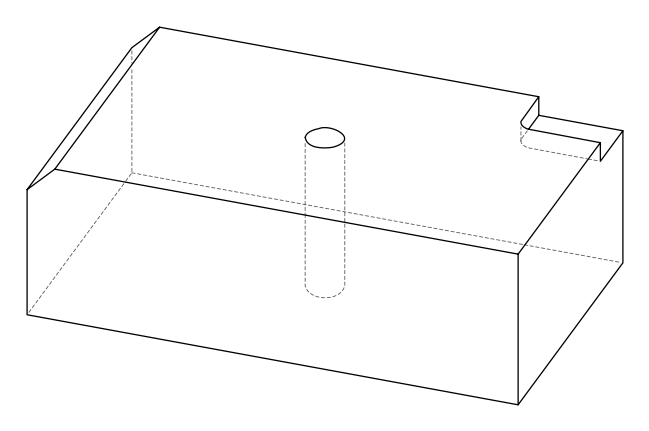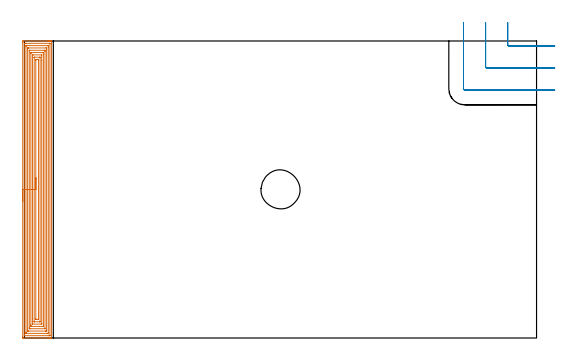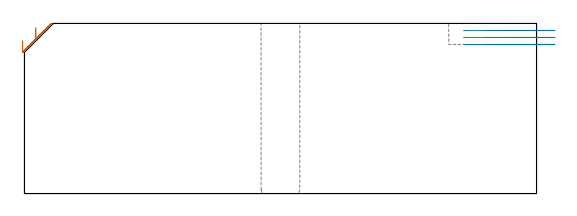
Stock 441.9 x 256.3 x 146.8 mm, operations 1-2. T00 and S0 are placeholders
(PLAN: 3 operations, 2 tool changes, 30.4 min)
(1 AREA_MILL | FG_CHAMFER_SURFACE | UGT0205_001 | 18.88 min | 79451 mm3)
(2 MILL_CORNER_NOTCH_RECTANGULAR | CORNER_NOTCH_RECTANGULAR | UGT0201_109 | Follow Part, ap 6.35, ae 75% | 1.97 min | 74747 mm3)
(3 MILL_THROUGH_HOLE_FROM_SOLID_MATERIAL | STEP1HOLE | NXT0201_007 | Circular | 9.51 min | 128930 mm3)
(TOOL UGT0205_001 | Chamfer Mill 20 x 3 x 45 deg. | D20 FL50 Z2)
(TOOL UGT0201_109 | End Mill 25.4 mm | D25.4 FL25 Z2)
(TOOL NXT0201_007 | ENDMILL 25mm [R216.25-25050GCK54P 1620] | D25 R3 FL54 Z5)
(OP 1 AREA_MILL)
G17 G21 G94 G90
T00 M6
G54
G17 G0 G90 X-1.5 Y118.15 S1061 M3
G43 Z156.8 H0
Z131.9
G94 G1 Y118.188 Z131.028 F250.
Y118.302 Z130.164
Y118.491 Z129.312
Y118.753 Z128.48
Y119.087 Z127.674
Y119.49 Z126.9
Y119.958 Z126.164
Y120.49 Z125.472
Y121.079 Z124.829
Y121.722 Z124.24
Y122.414 Z123.708
Y123.15 Z123.24
Y123.924 Z122.837
Y124.73 Z122.503
Y125.562 Z122.241
Y126.413 Z122.052
Y127.278 Z121.938
Y128.15 Z121.9
Y255.315
X-1.499 Y255.701 Z121.901
X-1.494 Y256.201 Z121.903
X-1.492 Y256.292 Z121.906
X-0.998 Y256.296 Z122.399
X-0.404 Y256.3 Z122.993
X18.764 Z142.159
X20.243 Z143.637
X20.825 Z144.222
X21.128 Z144.524
X21.71 Z145.106
X22.013 Z145.408
X22.619 Z146.018
X22.898 Z146.297
X23.057 Z146.456
X23.381 Y256.292 Z146.772
X23.397 Y256.29 Z146.788
X23.4 Y256.147 Z146.8
Y0.153
X23.397 Y0.01 Z146.788
X23.381 Y0.007 Z146.772
X23.056 Y0. Z146.456
X22.619 Z146.018
X22.013 Z145.408
X20.825 Z144.222
X20.243 Z143.637
X11.317 Z134.714
X-0.998 Y0.001 Z122.399
X-1.209 Y0.003 Z122.188
X-1.491 Y0.008 Z121.906
X-1.494 Y0.099 Z121.903
X-1.499 Y0.599 Z121.901
X-1.5 Y1.104 Z121.9
Y128.15
X-0.086 Z123.314
Y253.917
X-0.084 Y254.133 Z123.316
X-0.081 Y254.241 Z123.319
X-0.079 Y254.286 Z123.321
X0.013 Y254.29 Z123.413
X0.394 Y254.298 Z123.794
X0.772 Y254.299 Z124.172
X1.277 Y254.3 Z124.677
X21.634 Z145.034
X21.862 Y254.297 Z145.262
X21.959 Y254.293 Z145.359
X21.975 Y254.29 Z145.375
X21.979 Y254.279 Z145.379
X21.982 Y254.234 Z145.382
X21.984 Y254.138 Z145.384
X21.986 Y253.945 Z145.386
Y2.383
X21.984 Y2.167 Z145.384
X21.981 Y2.059 Z145.381
X21.979 Y2.014 Z145.379
X21.887 Y2.01 Z145.287
X21.506 Y2.002 Z144.906
X21.128 Y2.001 Z144.528
X20.623 Y2. Z144.023
X0.266 Z123.666
X0.038 Y2.003 Z123.438
X-0.059 Y2.007 Z123.341
X-0.075 Y2.009 Z123.325
X-0.079 Y2.02 Z123.321
X-0.082 Y2.066 Z123.318
X-0.084 Y2.162 Z123.316
X-0.086 Y2.355 Z123.314
Y128.15
X1.328 Z124.728
X1.329 Y251.572 Z124.729
X1.333 Y252.133 Z124.733
X1.335 Y252.289 Z124.735
X1.494 Y252.297 Z124.894
X1.657 Y252.299 Z125.057
X2.377 Y252.3 Z125.777
X20.243 Z143.643
X20.408 Y252.298 Z143.808
X20.518 Y252.294 Z143.918
X20.555 Y252.29 Z143.955
X20.565 Y252.279 Z143.965
X20.567 Y252.243 Z143.967
X20.57 Y252.133 Z143.97
X20.571 Y251.803 Z143.971
Y251.241
Y4.728
X20.567 Y4.167 Z143.967
X20.564 Y4.011 Z143.964
X20.406 Y4.003 Z143.806
X20.243 Y4.001 Z143.643
X19.523 Y4. Z142.923
X1.657 Z125.057
X1.492 Y4.002 Z124.892
X1.382 Y4.006 Z124.782
X1.344 Y4.01 Z124.744
X1.335 Y4.021 Z124.735
X1.333 Y4.057 Z124.733
X1.33 Y4.167 Z124.73
X1.329 Y4.497 Z124.729
X1.328 Y5.058 Z124.728
Y128.15
X2.743 Z126.143
Y249.458
X2.747 Y250.143 Z126.147
X2.75 Y250.245 Z126.15
X2.754 Y250.29 Z126.154
X2.8 Y250.292 Z126.2
X3.009 Y250.296 Z126.409
X3.427 Y250.3 Z126.827
X3.476 Z126.876
X18.522 Z141.922
X18.905 Y250.297 Z142.305
X19.097 Y250.293 Z142.497
X19.143 Y250.29 Z142.543
X19.151 Y250.283 Z142.551
X19.153 Y250.267 Z142.553
X19.155 Y250.206 Z142.555
X19.157 Y249.66 Z142.557
Y249.458
Y6.842
X19.153 Y6.157 Z142.553
X19.15 Y6.055 Z142.55
X19.146 Y6.01 Z142.546
X19.099 Y6.008 Z142.499
X18.891 Y6.004 Z142.291
X18.473 Y6. Z141.873
X18.424 Z141.824
X3.378 Z126.778
X2.995 Y6.003 Z126.395
X2.803 Y6.007 Z126.203
X2.757 Y6.01 Z126.157
X2.749 Y6.017 Z126.149
X2.747 Y6.033 Z126.147
X2.745 Y6.094 Z126.145
X2.743 Y6.64 Z126.143
Y6.842
Y128.15
X4.157 Z127.557
Y247.83
X4.159 Y247.987 Z127.559
X4.164 Y248.29 Z127.564
X4.312 Y248.295 Z127.712
X4.576 Y248.299 Z127.976
X16.966 Y248.3 Z140.366
X17.588 Y248.298 Z140.988
X17.676 Y248.295 Z141.076
X17.725 Y248.291 Z141.125
X17.736 Y248.142 Z141.136
X17.741 Y247.83 Z141.141
X17.743 Y247.674 Z141.143
Y247.517
Y8.47
X17.741 Y8.314 Z141.141
X17.736 Y8.011 Z141.136
X17.588 Y8.005 Z140.988
X17.324 Y8.001 Z140.724
X4.934 Y8. Z128.334
X4.312 Y8.002 Z127.712
X4.224 Y8.005 Z127.624
X4.175 Y8.009 Z127.575
X4.164 Y8.158 Z127.564
X4.159 Y8.47 Z127.559
X4.157 Y8.626 Z127.557
Y8.783
Y128.15
X5.571 Z128.971
Y245.513
X5.573 Y245.89 Z128.973
X5.575 Y246.147 Z128.975
X5.578 Y246.273 Z128.978
X5.585 Y246.29 Z128.985
X5.617 Y246.294 Z129.017
X5.677 Y246.298 Z129.077
X8.773 Y246.3 Z132.173
X15.818 Y246.299 Z139.218
X16.3 Y246.296 Z139.7
X16.319 Y246.29 Z139.719
X16.322 Y246.273 Z139.722
X16.326 Y245.89 Z139.726
X16.328 Y245.375 Z139.728
X16.329 Y244.998 Z139.729
Y10.787
X16.327 Y10.41 Z139.727
X16.325 Y10.153 Z139.725
X16.322 Y10.027 Z139.722
X16.315 Y10.01 Z139.715
X16.283 Y10.006 Z139.683
X16.223 Y10.002 Z139.623
X13.127 Y10. Z136.527
X6.082 Y10.001 Z129.482
X5.6 Y10.004 Z129.
X5.581 Y10.01 Z128.981
X5.578 Y10.027 Z128.978
X5.574 Y10.41 Z128.974
X5.571 Y10.925 Z128.971
Y11.302
Y128.15
X6.985 Z130.385
Y244.106
X6.986 Y244.215 Z130.386
X6.989 Y244.269 Z130.389
X6.991 Y244.287 Z130.391
X7.082 Y244.292 Z130.482
X7.467 Y244.299 Z130.867
X14.74 Y244.3 Z138.14
X14.839 Y244.299 Z138.239
X14.855 Y244.298 Z138.255
X14.9 Y244.291 Z138.3
X14.914 Y244.125 Z138.314
X14.915 Y239.622 Z138.315
Y12.194
X14.914 Y12.085 Z138.314
X14.911 Y12.031 Z138.311
X14.909 Y12.013 Z138.309
X14.818 Y12.008 Z138.218
X14.433 Y12.001 Z137.833
X7.16 Y12. Z130.56
X7.061 Y12.001 Z130.461
X7.045 Y12.002 Z130.445
X7. Y12.009 Z130.4
X6.986 Y12.175 Z130.386
X6.985 Y16.664 Z130.385
Y128.15
X8.4 Z131.8
Y242.111
X8.401 Y242.208 Z131.801
X8.404 Y242.267 Z131.804
X8.407 Y242.291 Z131.807
X8.415 Y242.293 Z131.815
X8.522 Y242.298 Z131.922
X8.737 Y242.3 Z132.137
X13.184 Z136.584
X13.379 Y242.298 Z136.779
X13.476 Y242.293 Z136.876
X13.494 Y242.29 Z136.894
X13.497 Y242.277 Z136.897
X13.499 Y242.249 Z136.899
X13.5 Y242.181 Z136.9
Y241.981
Y14.189
X13.499 Y14.092 Z136.899
X13.496 Y14.033 Z136.896
X13.493 Y14.009 Z136.893
X13.485 Y14.007 Z136.885
X13.378 Y14.002 Z136.778
X13.163 Y14. Z136.563
X8.716 Z132.116
X8.521 Y14.002 Z131.921
X8.424 Y14.007 Z131.824
X8.406 Y14.01 Z131.806
X8.403 Y14.023 Z131.803
X8.401 Y14.05 Z131.801
X8.4 Y14.119 Z131.8
Y14.319
Y128.15
X9.814 Z133.214
Y239.646
X9.815 Y239.995 Z133.215
X9.817 Y240.17 Z133.217
X9.82 Y240.257 Z133.22
X9.822 Y240.29 Z133.222
X9.864 Y240.295 Z133.264
X10.507 Y240.299 Z133.907
X10.744 Y240.3 Z134.144
X11.393 Y240.299 Z134.793
X11.63 Y240.298 Z135.03
X12.063 Y240.29 Z135.463
X12.08 Y240.286 Z135.48
X12.082 Y240.263 Z135.482
X12.084 Y240.203 Z135.484
X12.086 Y240.082 Z135.486
Y239.839
Y16.654
X12.085 Y16.304 Z135.485
X12.083 Y16.13 Z135.483
X12.08 Y16.043 Z135.48
X12.078 Y16.01 Z135.478
X12.036 Y16.005 Z135.436
X11.393 Y16.001 Z134.793
X11.156 Y16. Z134.556
X10.507 Y16.001 Z133.907
X10.27 Z133.67
X9.837 Y16.01 Z133.237
X9.82 Y16.014 Z133.22
X9.818 Y16.037 Z133.218
X9.816 Y16.097 Z133.216
X9.814 Y16.218 Z133.214
Y16.461
Y128.15
Y129.022 Z133.252
Y129.886 Z133.366
Y130.738 Z133.554
Y131.57 Z133.817
Y132.376 Z134.151
Y133.15 Z134.553
Y133.886 Z135.022
Y134.578 Z135.553
Y135.221 Z136.143
Y135.81 Z136.786
Y136.341 Z137.478
Y136.81 Z138.214
Y137.213 Z138.988
Y137.547 Z139.794
Y137.809 Z140.626
Y137.998 Z141.477
Y138.112 Z142.342
Y138.15 Z143.214
G0 Z156.8
M5
M2
(OP 2 MILL_CORNER_NOTCH_RECTANGULAR)
G17 G21 G94 G90
T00 M6
G54
G17 G0 G90 X417. Y272. S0 M3
G43 Z156.8 H0
Z140.767
G94 G1 Y269. F250.
Y253.264 F500.
G3 X418.264 Y252. R1.27
G1 X454.6
X457.6 F250.
G0 Z156.8
X397.95 Y272.
Z140.767
G1 Y269.
Y234.214 F500.
G3 X399.214 Y232.95 R1.27
G1 X454.6
X457.6 F250.
G0 Z156.8
X378.9 Y272.
Z140.767
G1 Y269.
Y215.165 F500.
G3 X380.165 Y213.9 R1.27
G1 X454.6
X457.6 F250.
G0 Z156.8
X417. Y272.
Z134.733
G1 Y269.
Y253.264 F500.
G3 X418.264 Y252. R1.27
G1 X454.6
X457.6 F250.
G0 Z156.8
X397.95 Y272.
Z134.733
G1 Y269.
Y234.214 F500.
G3 X399.214 Y232.95 R1.27
G1 X454.6
X457.6 F250.
G0 Z156.8
X378.9 Y272.
Z134.733
G1 Y269.
Y215.165 F500.
G3 X380.165 Y213.9 R1.27
G1 X454.6
X457.6 F250.
G0 Z156.8
X417. Y272.
Z128.7
G1 Y269.
Y253.264 F500.
G3 X418.264 Y252. R1.27
G1 X454.6
X457.6 F250.
G0 Z156.8
X397.95 Y272.
Z128.7
G1 Y269.
Y234.214 F500.
G3 X399.214 Y232.95 R1.27
G1 X454.6
X457.6 F250.
G0 Z156.8
X378.9 Y272.
Z128.7
G1 Y269.
Y215.165 F500.
G3 X380.165 Y213.9 R1.27
G1 X454.6
X457.6 F250.
G0 Z156.8
M5
M2
